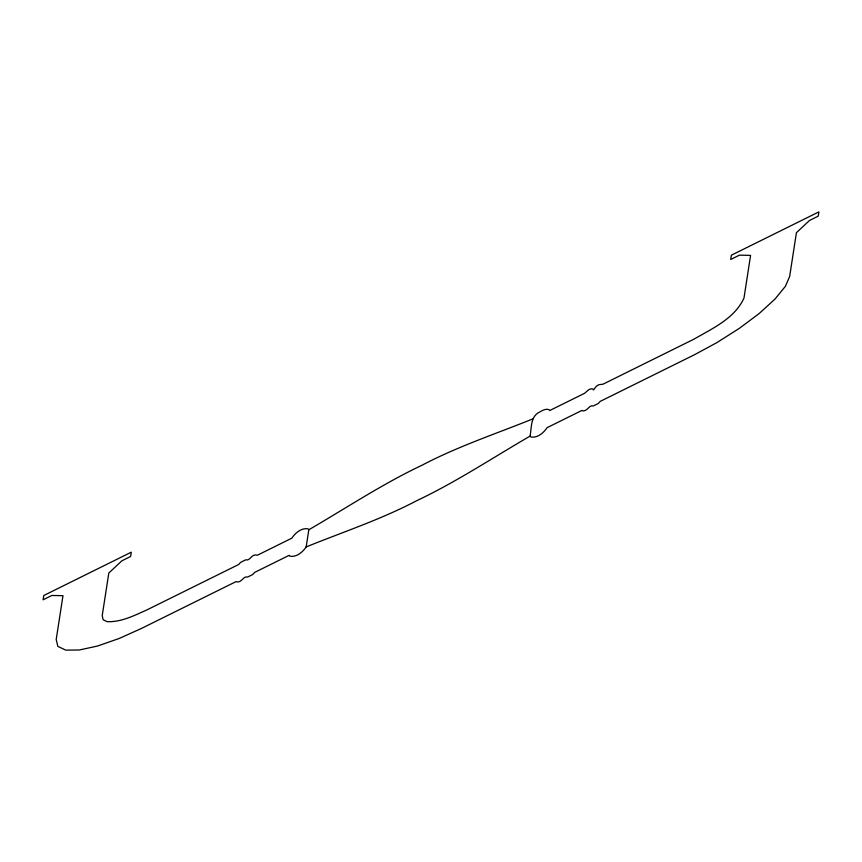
<?xml version="1.0" encoding="UTF-8"?>
<svg xmlns="http://www.w3.org/2000/svg" width="862" height="862" viewBox="0 0 862 862"><rect width="100%" height="100%" fill="white"/><g stroke="black" fill="none" stroke-linecap="round" stroke-linejoin="round"><path stroke-width="1.29" d="M306.172 546.917L308.822 529.764L308.154 528.88C301.635 527.522 295.213 532.975 291.852 538.168L257.382 555.236L255.68 554.902C251.101 554.902 249.861 561.205 245.702 559.837L240.724 562.304L238.623 564.524L146.809 609.962C134.267 615.511 121.219 622.289 107.114 621.664L103.192 619.8L102.212 615.683L108.817 573.014L121.887 560.806L130.625 556.475L131.293 552.186L43.768 595.513L43.1 599.801L51.849 595.47L62.98 595.696L56.202 639.496L57.84 646.381L65.738 650.12L79.239 650.013L97.417 646.058L119.042 638.526L141.152 628.592L235.983 581.645L237.675 581.969C241.985 582.098 243.558 575.719 247.642 577.034L252.631 574.566L254.721 572.368L289.201 555.322L289.869 556.173C296.388 557.542 302.788 552.089 306.172 546.917C343.108 531.973 381.252 519.355 416.702 500.703C456.117 482.084 492.514 457.873 530.087 436.097C531.703 427.627 530.356 416.475 539.547 412.068C542.349 410.506 545.765 408.372 549.04 409.665L549.719 410.538L584.479 393.352L588.843 389.635L591.267 388.805L592.927 389.01L593.465 389.98L596.256 386.338L598.81 384.7L602.947 384.215L693.899 339.197C712.281 328.551 734.78 318.444 743.981 298.058L750.587 255.389L739.456 255.152L730.707 259.484L731.375 255.195L818.9 211.88L818.232 216.157L809.493 220.489L796.423 232.697L789.646 276.497L785.422 286.281L774.96 299.114L759.26 313.456L739.38 328.336L716.688 342.731L694.244 354.853L600.286 401.347L598.196 403.535L593.207 406.002C589.791 404.289 587.625 410.958 583.24 410.937L581.861 410.463L547.058 427.692C543.685 432.864 537.285 438.316 530.766 436.948L530.087 436.097M308.822 529.764C346.384 507.944 382.803 483.765 422.218 465.124C457.668 446.494 495.79 433.834 532.738 418.943"/></g></svg>
